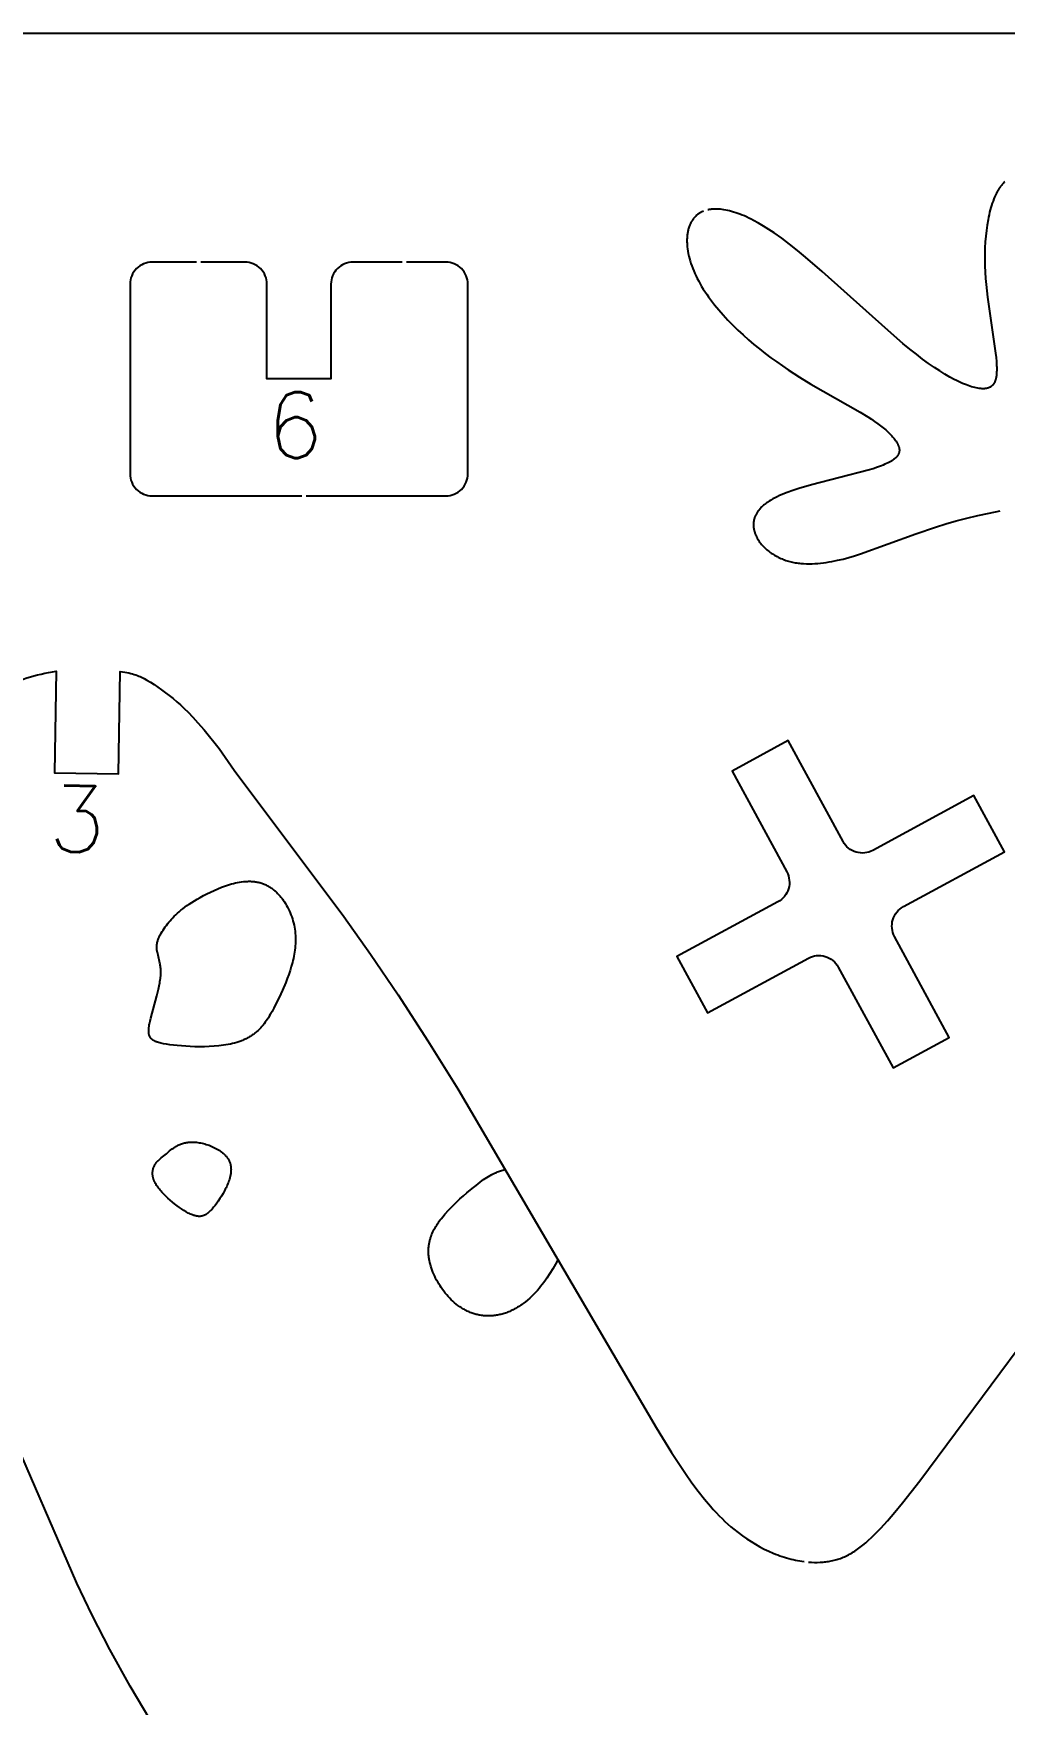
# Model space of a CAD drawing. Extents: x -338 to -158, y -220 to -100.
# Drawn here: x -249.1 to -205.2, y -175.6 to -99.8 of the extents above; entities that cross this region are included whole.
import ezdxf

# ---------------------------------------------------------------- set-up
doc = ezdxf.new("R2010")
doc.units = 0
doc.layers.add('DEFAULT', color=7, linetype='CONTINUOUS')
doc.layers.add('ENGRAVE', color=7, linetype='CONTINUOUS')
doc.styles.add('MTXPL_CONSOLAS', font='txt.shx', dxfattribs={"height": 0.2})

msp = doc.modelspace()

# ---------------------------------------------------------------- linework, layer by layer
at = {"layer": 'DEFAULT', "color": 1}
for points in [[(-330.472, -219.832), (-166.472, -219.832, 0.414214), (-158.472, -211.832), (-158.472, -107.832, 0.414214), (-166.472, -99.832), (-330.472, -99.832, 0.414214), (-338.472, -107.832), (-338.472, -211.832, 0.414214)], [(-212.472, -136.452), (-214.951, -131.877), (-217.501, -133.259), (-215.022, -137.833, -0.414214), (-215.424, -139.189), (-219.999, -141.668), (-218.617, -144.218), (-214.043, -141.739, -0.414214), (-212.687, -142.141), (-210.208, -146.716), (-207.658, -145.334), (-210.137, -140.76, -0.414214), (-209.735, -139.404), (-205.16, -136.925), (-206.542, -134.375), (-211.116, -136.854, -0.414214)]]:
    msp.add_lwpolyline(points, format="xyb", close=True, dxfattribs=at)
for points in [[(-205.146, -106.551), (-205.173, -106.576), (-205.199, -106.603), (-205.224, -106.63), (-205.25, -106.658), (-205.275, -106.688), (-205.3, -106.718), (-205.324, -106.749), (-205.348, -106.782), (-205.371, -106.815), (-205.395, -106.85), (-205.418, -106.885), (-205.44, -106.922), (-205.462, -106.959), (-205.484, -106.997), (-205.526, -107.076), (-205.566, -107.159), (-205.605, -107.246), (-205.642, -107.335), (-205.678, -107.428), (-205.712, -107.524), (-205.744, -107.623), (-205.775, -107.726), (-205.804, -107.831), (-205.832, -107.938), (-205.858, -108.049), (-205.882, -108.162), (-205.904, -108.277), (-205.945, -108.514), (-205.979, -108.76), (-206.006, -109.014), (-206.027, -109.274), (-206.042, -109.541), (-206.05, -109.812), (-206.051, -110.088), (-206.046, -110.367), (-206.035, -110.649), (-206.017, -110.933), (-205.993, -111.217), (-205.932, -111.784), (-205.563, -114.317), (-205.541, -114.518), (-205.524, -114.706), (-205.513, -114.879), (-205.51, -114.96), (-205.51, -115.038), (-205.51, -115.112), (-205.513, -115.183), (-205.518, -115.25), (-205.524, -115.314), (-205.528, -115.344), (-205.532, -115.374), (-205.537, -115.403), (-205.542, -115.431), (-205.548, -115.459), (-205.555, -115.485), (-205.561, -115.511), (-205.569, -115.536), (-205.577, -115.56), (-205.585, -115.583), (-205.594, -115.606), (-205.603, -115.628), (-205.613, -115.649), (-205.618, -115.659), (-205.623, -115.669), (-205.629, -115.678), (-205.634, -115.688), (-205.64, -115.697), (-205.646, -115.707), (-205.652, -115.716), (-205.658, -115.724), (-205.664, -115.733), (-205.67, -115.742), (-205.677, -115.75), (-205.683, -115.758), (-205.69, -115.766), (-205.697, -115.773), (-205.704, -115.781), (-205.711, -115.788), (-205.718, -115.795), (-205.725, -115.802), (-205.733, -115.809), (-205.741, -115.816), (-205.749, -115.822), (-205.756, -115.828), (-205.765, -115.834), (-205.773, -115.84), (-205.781, -115.846), (-205.79, -115.851), (-205.798, -115.856), (-205.807, -115.861), (-205.816, -115.866), (-205.825, -115.871), (-205.834, -115.876), (-205.844, -115.88), (-205.853, -115.884), (-205.863, -115.888), (-205.873, -115.892), (-205.883, -115.896), (-205.893, -115.899), (-205.903, -115.902), (-205.913, -115.906), (-205.924, -115.909), (-205.935, -115.911), (-205.946, -115.914), (-205.957, -115.916), (-205.968, -115.919), (-205.99, -115.923), (-206.014, -115.926), (-206.038, -115.929), (-206.062, -115.931), (-206.087, -115.932), (-206.113, -115.933), (-206.139, -115.933), (-206.166, -115.932), (-206.194, -115.931), (-206.222, -115.929), (-206.251, -115.926), (-206.281, -115.923), (-206.311, -115.919), (-206.373, -115.909), (-206.438, -115.897), (-206.506, -115.882), (-206.576, -115.865), (-206.649, -115.844), (-206.725, -115.821), (-206.803, -115.794), (-206.884, -115.764), (-206.968, -115.731), (-207.055, -115.695), (-207.145, -115.655), (-207.238, -115.612), (-207.334, -115.565), (-207.433, -115.515), (-207.64, -115.403), (-207.859, -115.275), (-208.091, -115.13), (-208.336, -114.969), (-208.594, -114.789), (-208.866, -114.591), (-209.151, -114.374), (-209.451, -114.136), (-209.764, -113.878), (-210.433, -113.301), (-213.415, -110.615), (-214.169, -109.969), (-214.537, -109.666), (-214.897, -109.38), (-215.248, -109.115), (-215.588, -108.873), (-215.832, -108.71), (-216.069, -108.562), (-216.299, -108.427), (-216.521, -108.306), (-216.629, -108.251), (-216.736, -108.199), (-216.84, -108.15), (-216.943, -108.105), (-217.044, -108.063), (-217.143, -108.024), (-217.24, -107.988), (-217.335, -107.955), (-217.428, -107.926), (-217.52, -107.899), (-217.609, -107.876), (-217.697, -107.855), (-217.782, -107.837), (-217.866, -107.823), (-217.948, -107.811), (-218.027, -107.802), (-218.105, -107.796), (-218.143, -107.794), (-218.181, -107.793), (-218.218, -107.792), (-218.254, -107.792), (-218.291, -107.793), (-218.326, -107.794), (-218.361, -107.796), (-218.396, -107.799), (-218.43, -107.802), (-218.464, -107.806), (-218.497, -107.811), (-218.53, -107.816), (-218.562, -107.822), (-218.593, -107.829)], [(-218.793, -107.889), (-218.82, -107.9), (-218.846, -107.912), (-218.872, -107.924), (-218.897, -107.936), (-218.921, -107.949), (-218.946, -107.963), (-218.969, -107.977), (-218.992, -107.991), (-219.015, -108.007), (-219.037, -108.022), (-219.059, -108.038), (-219.081, -108.055), (-219.101, -108.072), (-219.122, -108.09), (-219.142, -108.108), (-219.161, -108.127), (-219.174, -108.14), (-219.188, -108.154), (-219.2, -108.168), (-219.213, -108.182), (-219.238, -108.211), (-219.261, -108.241), (-219.284, -108.272), (-219.306, -108.303), (-219.326, -108.336), (-219.346, -108.369), (-219.365, -108.404), (-219.383, -108.439), (-219.4, -108.475), (-219.416, -108.512), (-219.431, -108.549), (-219.445, -108.587), (-219.458, -108.627), (-219.471, -108.666), (-219.482, -108.707), (-219.492, -108.748), (-219.502, -108.79), (-219.51, -108.833), (-219.518, -108.876), (-219.524, -108.92), (-219.53, -108.965), (-219.535, -109.01), (-219.538, -109.056), (-219.541, -109.103), (-219.543, -109.15), (-219.544, -109.198), (-219.544, -109.246), (-219.543, -109.295), (-219.541, -109.344), (-219.538, -109.394), (-219.534, -109.445), (-219.529, -109.496), (-219.517, -109.599), (-219.501, -109.704), (-219.481, -109.811), (-219.457, -109.919), (-219.429, -110.028), (-219.398, -110.139), (-219.363, -110.252), (-219.324, -110.365), (-219.281, -110.479), (-219.235, -110.595), (-219.185, -110.711), (-219.131, -110.827), (-219.073, -110.944), (-219.011, -111.062), (-218.946, -111.18), (-218.877, -111.298), (-218.804, -111.416), (-218.728, -111.534), (-218.648, -111.652), (-218.565, -111.771), (-218.479, -111.889), (-218.297, -112.124), (-218.104, -112.358), (-217.9, -112.591), (-217.686, -112.822), (-217.464, -113.049), (-217.234, -113.274), (-216.997, -113.495), (-216.754, -113.712), (-216.506, -113.925), (-216.253, -114.132), (-215.997, -114.334), (-215.739, -114.53), (-215.479, -114.719), (-214.958, -115.078), (-214.44, -115.411), (-213.93, -115.72), (-211.695, -116.996), (-211.347, -117.212), (-211.188, -117.316), (-211.04, -117.418), (-210.9, -117.518), (-210.771, -117.615), (-210.651, -117.71), (-210.541, -117.803), (-210.44, -117.894), (-210.392, -117.938), (-210.348, -117.982), (-210.305, -118.026), (-210.265, -118.069), (-210.227, -118.111), (-210.191, -118.153), (-210.158, -118.194), (-210.126, -118.235), (-210.097, -118.276), (-210.07, -118.316), (-210.045, -118.355), (-210.034, -118.375), (-210.023, -118.394), (-210.012, -118.414), (-210.002, -118.433), (-209.993, -118.452), (-209.984, -118.471), (-209.976, -118.49), (-209.968, -118.509), (-209.96, -118.527), (-209.954, -118.546), (-209.948, -118.564), (-209.942, -118.583), (-209.937, -118.601), (-209.933, -118.619), (-209.929, -118.637), (-209.928, -118.646), (-209.926, -118.655), (-209.925, -118.664), (-209.924, -118.673), (-209.923, -118.682), (-209.922, -118.691), (-209.922, -118.699), (-209.921, -118.708), (-209.921, -118.717), (-209.921, -118.726), (-209.921, -118.735), (-209.921, -118.743), (-209.922, -118.752), (-209.923, -118.761), (-209.924, -118.769), (-209.925, -118.778), (-209.926, -118.787), (-209.927, -118.795), (-209.929, -118.804), (-209.931, -118.813), (-209.933, -118.821), (-209.935, -118.83), (-209.938, -118.838), (-209.94, -118.847), (-209.943, -118.855), (-209.946, -118.864), (-209.949, -118.872), (-209.953, -118.881), (-209.957, -118.889), (-209.96, -118.898), (-209.965, -118.906), (-209.969, -118.915), (-209.973, -118.923), (-209.978, -118.931), (-209.983, -118.94), (-209.988, -118.948), (-209.994, -118.957), (-210, -118.965), (-210.005, -118.973), (-210.012, -118.982), (-210.018, -118.99), (-210.025, -118.998), (-210.038, -119.015), (-210.053, -119.031), (-210.069, -119.048), (-210.086, -119.064), (-210.104, -119.081), (-210.122, -119.097), (-210.142, -119.114), (-210.163, -119.13), (-210.185, -119.146), (-210.208, -119.163), (-210.232, -119.179), (-210.257, -119.195), (-210.283, -119.212), (-210.311, -119.228), (-210.369, -119.261), (-210.432, -119.293), (-210.499, -119.326), (-210.572, -119.358), (-210.649, -119.391), (-210.732, -119.424), (-210.819, -119.457), (-210.912, -119.49), (-211.114, -119.557), (-211.339, -119.624), (-213.896, -120.289), (-214.471, -120.458), (-214.742, -120.546), (-214.998, -120.637), (-215.119, -120.683), (-215.236, -120.731), (-215.348, -120.779), (-215.454, -120.827), (-215.554, -120.877), (-215.649, -120.927), (-215.738, -120.978), (-215.822, -121.03), (-215.862, -121.056), (-215.9, -121.082), (-215.937, -121.108), (-215.973, -121.135), (-216.008, -121.161), (-216.041, -121.188), (-216.073, -121.215), (-216.104, -121.242), (-216.134, -121.269), (-216.162, -121.296), (-216.19, -121.323), (-216.216, -121.35), (-216.241, -121.378), (-216.264, -121.405), (-216.287, -121.433), (-216.309, -121.46), (-216.329, -121.488), (-216.348, -121.516), (-216.367, -121.544), (-216.384, -121.571), (-216.4, -121.599), (-216.415, -121.627), (-216.43, -121.655), (-216.443, -121.683), (-216.455, -121.711), (-216.466, -121.739), (-216.477, -121.767), (-216.486, -121.795), (-216.495, -121.823), (-216.502, -121.851), (-216.509, -121.879), (-216.515, -121.907), (-216.52, -121.935), (-216.524, -121.963), (-216.527, -121.99), (-216.53, -122.018), (-216.531, -122.046), (-216.532, -122.074), (-216.532, -122.101), (-216.532, -122.129), (-216.531, -122.156), (-216.529, -122.184), (-216.526, -122.211), (-216.522, -122.238), (-216.518, -122.265), (-216.514, -122.292), (-216.508, -122.319), (-216.502, -122.346), (-216.495, -122.373), (-216.488, -122.399), (-216.48, -122.426), (-216.472, -122.452), (-216.463, -122.478), (-216.454, -122.504), (-216.444, -122.53), (-216.433, -122.555), (-216.422, -122.581), (-216.411, -122.606), (-216.399, -122.631), (-216.386, -122.656), (-216.374, -122.681), (-216.36, -122.706), (-216.332, -122.755), (-216.302, -122.803), (-216.271, -122.85), (-216.238, -122.896), (-216.203, -122.942), (-216.166, -122.987), (-216.128, -123.031), (-216.089, -123.074), (-216.048, -123.116), (-216.006, -123.157), (-215.962, -123.197), (-215.917, -123.236), (-215.871, -123.274), (-215.824, -123.312), (-215.775, -123.348), (-215.725, -123.383), (-215.675, -123.417), (-215.623, -123.45), (-215.57, -123.482), (-215.517, -123.512), (-215.462, -123.541), (-215.407, -123.57), (-215.351, -123.597), (-215.294, -123.622), (-215.237, -123.647), (-215.179, -123.67), (-215.12, -123.692), (-215.061, -123.712), (-215.002, -123.731), (-214.942, -123.749), (-214.881, -123.765), (-214.82, -123.78), (-214.759, -123.794), (-214.697, -123.806), (-214.635, -123.818), (-214.573, -123.828), (-214.51, -123.836), (-214.448, -123.844), (-214.385, -123.85), (-214.258, -123.86), (-214.13, -123.865), (-214.002, -123.867), (-213.873, -123.864), (-213.745, -123.858), (-213.616, -123.849), (-213.487, -123.837), (-213.358, -123.822), (-213.23, -123.804), (-213.102, -123.784), (-212.975, -123.761), (-212.723, -123.71), (-212.471, -123.651), (-212.215, -123.582), (-211.952, -123.504), (-211.676, -123.416), (-209.173, -122.51), (-208.282, -122.206), (-207.82, -122.061), (-207.35, -121.923), (-206.858, -121.793), (-206.361, -121.673), (-205.858, -121.566), (-205.35, -121.471)], [(-214.038, -169.107), (-213.903, -169.115), (-213.77, -169.12), (-213.638, -169.12), (-213.507, -169.115), (-213.443, -169.112), (-213.378, -169.107), (-213.315, -169.101), (-213.251, -169.093), (-213.188, -169.085), (-213.126, -169.076), (-213.064, -169.065), (-213.003, -169.053), (-212.942, -169.041), (-212.881, -169.027), (-212.821, -169.011), (-212.761, -168.995), (-212.701, -168.977), (-212.642, -168.958), (-212.583, -168.938), (-212.524, -168.916), (-212.466, -168.892), (-212.407, -168.868), (-212.348, -168.841), (-212.29, -168.813), (-212.231, -168.784), (-212.173, -168.753), (-212.114, -168.72), (-212.055, -168.685), (-211.995, -168.649), (-211.936, -168.61), (-211.876, -168.57), (-211.816, -168.528), (-211.694, -168.439), (-211.57, -168.341), (-211.443, -168.235), (-211.314, -168.12), (-211.181, -167.996), (-211.045, -167.863), (-210.905, -167.72), (-210.76, -167.567), (-210.457, -167.231), (-210.131, -166.85), (-209.78, -166.424), (-208.99, -165.421), (-204.141, -158.899)], [(-240.73, -181.095), (-241.827, -179.467), (-242.877, -177.845), (-243.862, -176.259), (-244.762, -174.735), (-245.684, -173.071), (-246.484, -171.519), (-247.182, -170.067), (-250.308, -162.837)]]:
    msp.add_lwpolyline(points, dxfattribs=at)
for points in [[(-241.761, -110.194), (-243.772, -110.194, 0.414214), (-244.772, -111.194), (-244.772, -119.789, 0.414214), (-243.772, -120.789), (-236.986, -120.789)], [(-232.45, -110.194), (-234.669, -110.194, 0.414214), (-235.669, -111.194), (-235.669, -115.491), (-238.569, -115.491), (-238.569, -111.194, 0.414214), (-239.569, -110.194), (-241.561, -110.194)], [(-236.786, -120.789), (-230.466, -120.789, 0.414214), (-229.466, -119.789), (-229.466, -111.194, 0.414214), (-230.466, -110.194), (-232.25, -110.194)], [(-250.723, -129.536, -0.073725), (-248.121, -128.737), (-248.199, -133.337), (-245.3, -133.386), (-245.221, -128.743), (-245.111, -128.76), (-245.008, -128.777), (-244.912, -128.795), (-244.822, -128.815), (-244.737, -128.835), (-244.657, -128.857), (-244.581, -128.879), (-244.509, -128.903), (-244.441, -128.928), (-244.376, -128.954), (-244.312, -128.982), (-244.251, -129.01), (-244.191, -129.04), (-244.131, -129.072), (-244.013, -129.138), (-243.85, -129.236), (-243.683, -129.343), (-243.513, -129.458), (-243.34, -129.58), (-243.167, -129.708), (-242.993, -129.841), (-242.822, -129.977), (-242.653, -130.117), (-242.486, -130.261), (-242.315, -130.418), (-242.131, -130.598), (-241.927, -130.813), (-241.693, -131.074), (-241.421, -131.391), (-240.73, -132.237), (-240.049, -133.212), (-235.091, -139.858), (-233.882, -141.563), (-232.632, -143.402), (-231.286, -145.479), (-229.928, -147.658), (-220.945, -163.014), (-220.243, -164.142), (-219.61, -165.096), (-219.315, -165.514), (-219.03, -165.898), (-218.754, -166.25), (-218.484, -166.571), (-218.35, -166.722), (-218.218, -166.866), (-218.085, -167.005), (-217.953, -167.137), (-217.821, -167.264), (-217.688, -167.387), (-217.554, -167.504), (-217.42, -167.617), (-217.228, -167.77), (-217.033, -167.916), (-216.837, -168.053), (-216.639, -168.182), (-216.44, -168.303), (-216.239, -168.416), (-216.038, -168.52), (-215.836, -168.617), (-215.634, -168.705), (-215.533, -168.746), (-215.432, -168.785), (-215.331, -168.821), (-215.23, -168.856), (-215.13, -168.889), (-215.029, -168.919), (-214.929, -168.947), (-214.829, -168.974), (-214.73, -168.998), (-214.631, -169.02), (-214.532, -169.04), (-214.433, -169.057), (-214.335, -169.073), (-214.238, -169.086)]]:
    msp.add_lwpolyline(points, format="xyb", dxfattribs=at)
at = {"layer": 'ENGRAVE'}
for points in [[(-241.591, -138.983), (-241.447, -138.904), (-241.294, -138.824), (-241.134, -138.745), (-240.968, -138.668), (-240.797, -138.593), (-240.622, -138.523), (-240.533, -138.49), (-240.444, -138.459), (-240.353, -138.429), (-240.263, -138.401), (-240.172, -138.375), (-240.081, -138.352), (-239.99, -138.33), (-239.898, -138.311), (-239.807, -138.295), (-239.716, -138.281), (-239.626, -138.27), (-239.536, -138.262), (-239.491, -138.26), (-239.447, -138.258), (-239.402, -138.257), (-239.358, -138.257), (-239.314, -138.257), (-239.27, -138.259), (-239.226, -138.262), (-239.183, -138.265), (-239.14, -138.27), (-239.097, -138.275), (-239.055, -138.281), (-239.013, -138.289), (-238.971, -138.297), (-238.929, -138.307), (-238.888, -138.317), (-238.847, -138.329), (-238.807, -138.342), (-238.767, -138.355), (-238.727, -138.37), (-238.688, -138.386), (-238.649, -138.403), (-238.611, -138.421), (-238.573, -138.44), (-238.535, -138.46), (-238.498, -138.481), (-238.462, -138.503), (-238.425, -138.526), (-238.39, -138.55), (-238.354, -138.574), (-238.319, -138.6), (-238.285, -138.626), (-238.251, -138.653), (-238.218, -138.682), (-238.185, -138.71), (-238.152, -138.74), (-238.12, -138.771), (-238.089, -138.802), (-238.058, -138.834), (-238.027, -138.866), (-237.997, -138.9), (-237.968, -138.934), (-237.939, -138.969), (-237.91, -139.004), (-237.882, -139.04), (-237.855, -139.077), (-237.828, -139.114), (-237.777, -139.19), (-237.727, -139.269), (-237.68, -139.349), (-237.635, -139.432), (-237.592, -139.516), (-237.552, -139.602), (-237.515, -139.689), (-237.48, -139.778), (-237.447, -139.868), (-237.417, -139.959), (-237.39, -140.051), (-237.366, -140.144), (-237.344, -140.238), (-237.325, -140.332), (-237.309, -140.426), (-237.296, -140.521), (-237.286, -140.616), (-237.279, -140.711), (-237.274, -140.805), (-237.273, -140.9), (-237.274, -140.995), (-237.278, -141.089), (-237.284, -141.184), (-237.293, -141.278), (-237.304, -141.372), (-237.317, -141.466), (-237.333, -141.56), (-237.35, -141.653), (-237.37, -141.747), (-237.391, -141.84), (-237.414, -141.932), (-237.465, -142.116), (-237.522, -142.299), (-237.584, -142.48), (-237.651, -142.659), (-237.721, -142.836), (-237.868, -143.182), (-238.021, -143.519), (-238.175, -143.843), (-238.254, -143.999), (-238.335, -144.152), (-238.419, -144.299), (-238.462, -144.371), (-238.506, -144.442), (-238.552, -144.511), (-238.598, -144.579), (-238.646, -144.645), (-238.696, -144.71), (-238.747, -144.774), (-238.799, -144.835), (-238.853, -144.895), (-238.909, -144.953), (-238.967, -145.01), (-239.027, -145.064), (-239.058, -145.091), (-239.089, -145.117), (-239.121, -145.143), (-239.154, -145.168), (-239.187, -145.193), (-239.22, -145.217), (-239.255, -145.24), (-239.289, -145.263), (-239.325, -145.286), (-239.361, -145.308), (-239.397, -145.33), (-239.435, -145.351), (-239.473, -145.371), (-239.512, -145.391), (-239.551, -145.41), (-239.591, -145.429), (-239.632, -145.447), (-239.674, -145.465), (-239.716, -145.482), (-239.759, -145.498), (-239.848, -145.529), (-239.939, -145.558), (-240.033, -145.584), (-240.129, -145.609), (-240.228, -145.631), (-240.329, -145.651), (-240.432, -145.669), (-240.536, -145.685), (-240.641, -145.699), (-240.748, -145.711), (-240.964, -145.731), (-241.183, -145.744), (-241.402, -145.752), (-241.619, -145.754), (-241.834, -145.751), (-242.045, -145.744), (-242.249, -145.733), (-242.445, -145.719), (-242.631, -145.703), (-242.806, -145.684), (-242.969, -145.664), (-243.116, -145.642), (-243.25, -145.619), (-243.311, -145.607), (-243.37, -145.594), (-243.425, -145.58), (-243.476, -145.566), (-243.525, -145.55), (-243.548, -145.543), (-243.57, -145.534), (-243.592, -145.526), (-243.613, -145.517), (-243.633, -145.509), (-243.652, -145.499), (-243.671, -145.49), (-243.688, -145.48), (-243.706, -145.47), (-243.722, -145.46), (-243.738, -145.45), (-243.745, -145.444), (-243.753, -145.439), (-243.76, -145.433), (-243.767, -145.427), (-243.774, -145.422), (-243.781, -145.416), (-243.787, -145.41), (-243.794, -145.404), (-243.8, -145.398), (-243.806, -145.392), (-243.812, -145.386), (-243.818, -145.379), (-243.824, -145.373), (-243.829, -145.366), (-243.834, -145.36), (-243.839, -145.353), (-243.844, -145.346), (-243.849, -145.339), (-243.854, -145.332), (-243.858, -145.325), (-243.863, -145.318), (-243.867, -145.311), (-243.871, -145.303), (-243.875, -145.296), (-243.879, -145.288), (-243.882, -145.281), (-243.886, -145.273), (-243.889, -145.265), (-243.892, -145.257), (-243.895, -145.249), (-243.898, -145.241), (-243.901, -145.232), (-243.903, -145.224), (-243.906, -145.215), (-243.908, -145.206), (-243.91, -145.198), (-243.914, -145.18), (-243.918, -145.161), (-243.921, -145.142), (-243.923, -145.123), (-243.925, -145.103), (-243.926, -145.083), (-243.927, -145.062), (-243.927, -145.04), (-243.927, -145.018), (-243.926, -144.996), (-243.925, -144.973), (-243.922, -144.925), (-243.916, -144.875), (-243.909, -144.822), (-243.9, -144.767), (-243.89, -144.71), (-243.865, -144.59), (-243.835, -144.461), (-243.56, -143.442), (-243.486, -143.145), (-243.454, -143), (-243.427, -142.86), (-243.415, -142.792), (-243.405, -142.726), (-243.396, -142.661), (-243.389, -142.598), (-243.384, -142.537), (-243.38, -142.477), (-243.378, -142.42), (-243.378, -142.364), (-243.378, -142.31), (-243.381, -142.257), (-243.384, -142.206), (-243.388, -142.156), (-243.394, -142.108), (-243.4, -142.061), (-243.407, -142.015), (-243.415, -141.971), (-243.432, -141.885), (-243.533, -141.473), (-243.54, -141.438), (-243.546, -141.404), (-243.551, -141.37), (-243.555, -141.336), (-243.558, -141.302), (-243.559, -141.285), (-243.56, -141.268), (-243.561, -141.251), (-243.561, -141.234), (-243.561, -141.217), (-243.56, -141.2), (-243.559, -141.183), (-243.558, -141.166), (-243.556, -141.148), (-243.555, -141.131), (-243.552, -141.114), (-243.55, -141.096), (-243.544, -141.062), (-243.537, -141.027), (-243.528, -140.992), (-243.518, -140.957), (-243.508, -140.922), (-243.496, -140.887), (-243.483, -140.852), (-243.469, -140.816), (-243.454, -140.781), (-243.438, -140.746), (-243.421, -140.71), (-243.403, -140.675), (-243.384, -140.64), (-243.364, -140.604), (-243.323, -140.533), (-243.278, -140.463), (-243.23, -140.392), (-243.18, -140.322), (-243.127, -140.252), (-243.073, -140.183), (-243.017, -140.113), (-242.959, -140.045), (-242.899, -139.977), (-242.836, -139.909), (-242.771, -139.841), (-242.702, -139.773), (-242.629, -139.705), (-242.552, -139.637), (-242.471, -139.568), (-242.384, -139.499), (-242.291, -139.428), (-242.193, -139.357), (-242.087, -139.285), (-241.975, -139.212), (-241.855, -139.137), (-241.728, -139.061)], [(-241.942, -150.073), (-241.884, -150.075), (-241.825, -150.079), (-241.764, -150.084), (-241.702, -150.092), (-241.639, -150.102), (-241.576, -150.113), (-241.511, -150.126), (-241.447, -150.141), (-241.382, -150.158), (-241.317, -150.177), (-241.253, -150.198), (-241.188, -150.22), (-241.124, -150.244), (-241.061, -150.27), (-240.999, -150.298), (-240.938, -150.328), (-240.878, -150.359), (-240.819, -150.392), (-240.762, -150.426), (-240.734, -150.444), (-240.706, -150.463), (-240.679, -150.481), (-240.653, -150.5), (-240.627, -150.52), (-240.602, -150.54), (-240.577, -150.56), (-240.553, -150.581), (-240.529, -150.602), (-240.506, -150.624), (-240.484, -150.646), (-240.462, -150.668), (-240.441, -150.691), (-240.421, -150.714), (-240.402, -150.738), (-240.383, -150.762), (-240.365, -150.786), (-240.348, -150.811), (-240.332, -150.836), (-240.316, -150.861), (-240.302, -150.887), (-240.288, -150.913), (-240.276, -150.94), (-240.27, -150.953), (-240.264, -150.967), (-240.258, -150.98), (-240.253, -150.994), (-240.248, -151.008), (-240.243, -151.022), (-240.239, -151.035), (-240.235, -151.05), (-240.231, -151.064), (-240.227, -151.078), (-240.22, -151.107), (-240.214, -151.136), (-240.209, -151.165), (-240.205, -151.195), (-240.202, -151.225), (-240.2, -151.255), (-240.199, -151.285), (-240.198, -151.316), (-240.199, -151.347), (-240.2, -151.378), (-240.202, -151.409), (-240.205, -151.441), (-240.208, -151.472), (-240.213, -151.504), (-240.218, -151.536), (-240.223, -151.568), (-240.23, -151.6), (-240.237, -151.633), (-240.244, -151.665), (-240.253, -151.697), (-240.271, -151.763), (-240.292, -151.828), (-240.314, -151.893), (-240.339, -151.958), (-240.366, -152.023), (-240.394, -152.088), (-240.424, -152.152), (-240.455, -152.215), (-240.487, -152.278), (-240.521, -152.341), (-240.555, -152.402), (-240.627, -152.522), (-240.7, -152.636), (-240.773, -152.746), (-240.847, -152.848), (-240.919, -152.943), (-240.988, -153.03), (-241.022, -153.07), (-241.055, -153.109), (-241.088, -153.145), (-241.12, -153.179), (-241.153, -153.211), (-241.184, -153.241), (-241.216, -153.268), (-241.232, -153.282), (-241.248, -153.294), (-241.263, -153.306), (-241.279, -153.318), (-241.295, -153.329), (-241.311, -153.339), (-241.326, -153.349), (-241.342, -153.359), (-241.358, -153.368), (-241.374, -153.376), (-241.39, -153.384), (-241.406, -153.392), (-241.422, -153.398), (-241.438, -153.405), (-241.454, -153.411), (-241.47, -153.416), (-241.487, -153.421), (-241.503, -153.425), (-241.52, -153.429), (-241.536, -153.432), (-241.553, -153.435), (-241.57, -153.437), (-241.587, -153.439), (-241.604, -153.44), (-241.622, -153.44), (-241.639, -153.44), (-241.657, -153.44), (-241.675, -153.439), (-241.693, -153.438), (-241.711, -153.436), (-241.73, -153.433), (-241.749, -153.43), (-241.767, -153.427), (-241.787, -153.423), (-241.806, -153.418), (-241.826, -153.413), (-241.846, -153.407), (-241.866, -153.401), (-241.886, -153.395), (-241.907, -153.388), (-241.949, -153.372), (-241.993, -153.354), (-242.037, -153.334), (-242.083, -153.312), (-242.131, -153.288), (-242.179, -153.262), (-242.228, -153.234), (-242.329, -153.173), (-242.433, -153.106), (-242.538, -153.034), (-242.644, -152.957), (-242.75, -152.876), (-242.855, -152.791), (-242.957, -152.704), (-243.057, -152.615), (-243.153, -152.524), (-243.244, -152.433), (-243.329, -152.342), (-243.369, -152.297), (-243.408, -152.252), (-243.444, -152.207), (-243.479, -152.163), (-243.511, -152.12), (-243.541, -152.077), (-243.569, -152.035), (-243.594, -151.994), (-243.618, -151.953), (-243.639, -151.913), (-243.658, -151.874), (-243.667, -151.854), (-243.675, -151.835), (-243.683, -151.816), (-243.69, -151.798), (-243.697, -151.779), (-243.704, -151.761), (-243.709, -151.742), (-243.715, -151.724), (-243.72, -151.706), (-243.725, -151.689), (-243.729, -151.671), (-243.733, -151.654), (-243.736, -151.637), (-243.739, -151.62), (-243.742, -151.603), (-243.744, -151.587), (-243.746, -151.57), (-243.748, -151.554), (-243.749, -151.538), (-243.75, -151.522), (-243.75, -151.507), (-243.75, -151.491), (-243.75, -151.476), (-243.75, -151.461), (-243.749, -151.446), (-243.748, -151.431), (-243.747, -151.416), (-243.745, -151.402), (-243.744, -151.388), (-243.741, -151.374), (-243.739, -151.36), (-243.737, -151.346), (-243.734, -151.333), (-243.731, -151.32), (-243.728, -151.306), (-243.724, -151.294), (-243.72, -151.281), (-243.717, -151.268), (-243.709, -151.244), (-243.7, -151.22), (-243.69, -151.197), (-243.681, -151.174), (-243.67, -151.153), (-243.66, -151.132), (-243.649, -151.111), (-243.637, -151.092), (-243.626, -151.073), (-243.614, -151.055), (-243.603, -151.038), (-243.591, -151.021), (-243.578, -151.004), (-243.566, -150.989), (-243.553, -150.973), (-243.54, -150.958), (-243.527, -150.944), (-243.514, -150.929), (-243.5, -150.915), (-243.486, -150.902), (-243.457, -150.874), (-243.427, -150.848), (-243.362, -150.794), (-243.126, -150.602), (-242.98, -150.476), (-242.926, -150.432), (-242.868, -150.387), (-242.838, -150.365), (-242.807, -150.343), (-242.775, -150.321), (-242.742, -150.299), (-242.708, -150.278), (-242.673, -150.258), (-242.637, -150.238), (-242.6, -150.219), (-242.562, -150.201), (-242.522, -150.183), (-242.481, -150.167), (-242.439, -150.151), (-242.396, -150.137), (-242.351, -150.124), (-242.305, -150.112), (-242.282, -150.107), (-242.258, -150.102), (-242.234, -150.097), (-242.209, -150.093), (-242.184, -150.089), (-242.159, -150.086), (-242.133, -150.082), (-242.107, -150.08), (-242.081, -150.078), (-242.054, -150.076), (-241.999, -150.074)]]:
    msp.add_lwpolyline(points, close=True, dxfattribs=at)
msp.add_lwpolyline([(-225.372, -155.381), (-225.491, -155.602), (-225.616, -155.82), (-225.748, -156.031), (-225.884, -156.235), (-225.954, -156.334), (-226.025, -156.431), (-226.097, -156.525), (-226.17, -156.617), (-226.244, -156.706), (-226.319, -156.793), (-226.394, -156.876), (-226.47, -156.956), (-226.567, -157.054), (-226.665, -157.146), (-226.764, -157.233), (-226.863, -157.315), (-226.963, -157.392), (-227.013, -157.428), (-227.063, -157.463), (-227.113, -157.497), (-227.163, -157.529), (-227.213, -157.561), (-227.264, -157.591), (-227.314, -157.619), (-227.365, -157.647), (-227.415, -157.673), (-227.466, -157.698), (-227.516, -157.722), (-227.567, -157.745), (-227.617, -157.766), (-227.668, -157.787), (-227.718, -157.806), (-227.769, -157.824), (-227.819, -157.84), (-227.87, -157.856), (-227.92, -157.87), (-227.971, -157.883), (-228.021, -157.895), (-228.071, -157.906), (-228.121, -157.916), (-228.171, -157.925), (-228.221, -157.932), (-228.271, -157.939), (-228.32, -157.944), (-228.37, -157.948), (-228.419, -157.951), (-228.468, -157.953), (-228.517, -157.954), (-228.566, -157.954), (-228.615, -157.952), (-228.664, -157.95), (-228.712, -157.946), (-228.76, -157.942), (-228.808, -157.936), (-228.856, -157.93), (-228.904, -157.922), (-228.951, -157.914), (-228.998, -157.904), (-229.045, -157.893), (-229.091, -157.881), (-229.137, -157.869), (-229.183, -157.855), (-229.229, -157.84), (-229.275, -157.825), (-229.32, -157.808), (-229.365, -157.79), (-229.409, -157.772), (-229.453, -157.752), (-229.497, -157.732), (-229.541, -157.71), (-229.584, -157.688), (-229.627, -157.664), (-229.669, -157.64), (-229.711, -157.615), (-229.753, -157.589), (-229.794, -157.562), (-229.835, -157.534), (-229.875, -157.506), (-229.915, -157.477), (-229.994, -157.416), (-230.071, -157.352), (-230.146, -157.285), (-230.22, -157.216), (-230.291, -157.144), (-230.36, -157.07), (-230.428, -156.994), (-230.493, -156.916), (-230.555, -156.836), (-230.616, -156.754), (-230.674, -156.671), (-230.73, -156.587), (-230.784, -156.501), (-230.834, -156.414), (-230.883, -156.327), (-230.928, -156.239), (-230.971, -156.15), (-231.011, -156.061), (-231.048, -155.972), (-231.082, -155.882), (-231.114, -155.793), (-231.142, -155.704), (-231.167, -155.615), (-231.189, -155.527), (-231.208, -155.44), (-231.216, -155.397), (-231.223, -155.354), (-231.23, -155.311), (-231.235, -155.268), (-231.24, -155.226), (-231.244, -155.184), (-231.247, -155.143), (-231.249, -155.102), (-231.25, -155.061), (-231.25, -155.02), (-231.25, -154.98), (-231.249, -154.94), (-231.247, -154.901), (-231.244, -154.862), (-231.241, -154.823), (-231.237, -154.784), (-231.232, -154.746), (-231.226, -154.708), (-231.22, -154.671), (-231.213, -154.634), (-231.205, -154.597), (-231.197, -154.56), (-231.188, -154.524), (-231.178, -154.488), (-231.168, -154.452), (-231.157, -154.417), (-231.134, -154.348), (-231.108, -154.279), (-231.081, -154.212), (-231.052, -154.146), (-231.02, -154.081), (-230.987, -154.018), (-230.953, -153.955), (-230.917, -153.894), (-230.88, -153.834), (-230.841, -153.775), (-230.802, -153.717), (-230.762, -153.66), (-230.72, -153.604), (-230.678, -153.549), (-230.593, -153.443), (-230.506, -153.341), (-230.331, -153.149), (-230.161, -152.971), (-229.996, -152.807), (-229.834, -152.653), (-229.673, -152.509), (-229.513, -152.371), (-229.351, -152.237), (-229.02, -151.975), (-228.889, -151.875), (-228.753, -151.776), (-228.682, -151.728), (-228.61, -151.68), (-228.536, -151.634), (-228.459, -151.589), (-228.38, -151.545), (-228.299, -151.504), (-228.257, -151.484), (-228.214, -151.464), (-228.17, -151.445), (-228.126, -151.427), (-228.081, -151.41), (-228.035, -151.393), (-227.988, -151.377), (-227.94, -151.361), (-227.891, -151.347), (-227.841, -151.333), (-227.791, -151.32), (-227.739, -151.308)], dxfattribs=at)

# ---------------------------------------------------------------- texts
at = {"layer": 'DEFAULT', "style": 'MTXPL_CONSOLAS'}
msp.add_text('6', height=3, dxfattribs=at).set_placement((-238.591, -119.084))
msp.add_text('3', height=3, rotation=358.28614, dxfattribs=at).set_placement((-248.492, -136.887))

doc.saveas('drawing.dxf')
